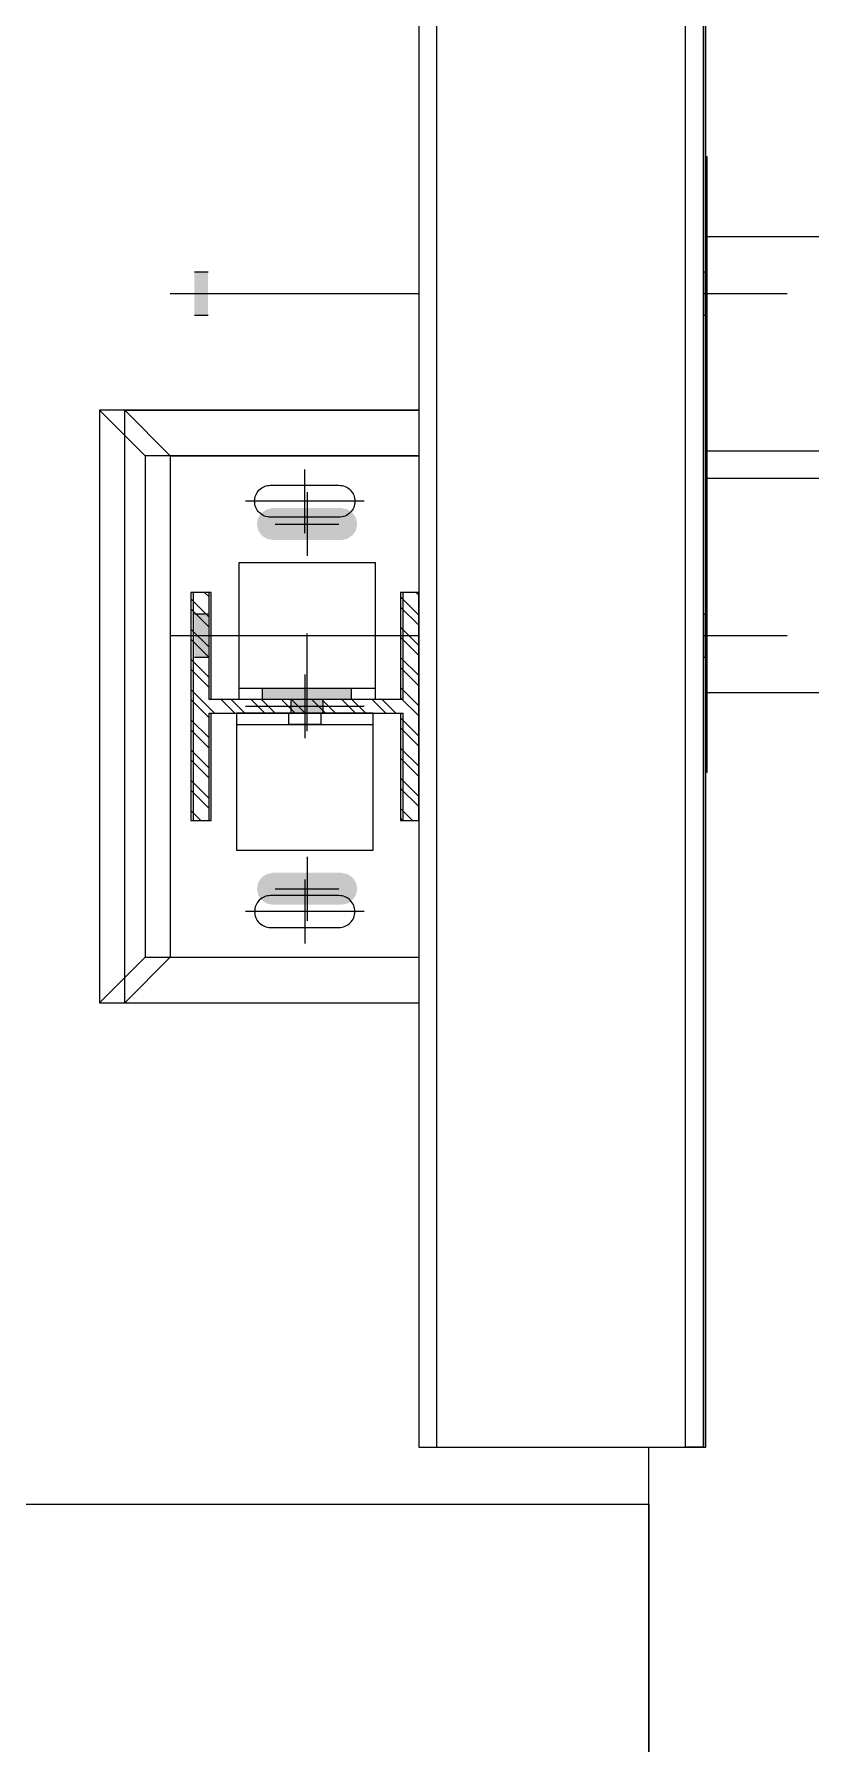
# Model space of a CAD drawing. Header units: millimetres. Extents: x -220592 to 404889, y -217665 to 38245.
# Drawn here: x 36305 to 36649, y -33121 to -32371 of the extents above; entities that cross this region are included whole.
import ezdxf

# ---------------------------------------------------------------- set-up
doc = ezdxf.new("R2010")
doc.units = ezdxf.units.MM
doc.set_wipeout_variables(frame=1)
doc.linetypes.add('XKITLINE00', pattern=[0])
doc.linetypes.add('XKITLINE02', pattern=[4, 2, -2])
for name, color, linetype in [('000 - 0_HIDE_OBJ_FRAMING_DEF_SUB_1', 7, 'Continuous'), ('000 - STRUCTURE_STEEL_ACCESORIES_HATCH_', 7, 'Continuous'), ('000 - STRUCTURE_STEEL_ACCESORIES_HIDDEN_', 7, 'Continuous'), ('000 - STRUCTURE_STEEL_ACCESORIES_MAIN_COLOR_1', 7, 'Continuous'), ('000 - STRUCTURE_STEEL_FRAMING_CUT_COLOR_4', 7, 'Continuous'), ('000 - STRUCTURE_STEEL_FRAMING_DEF_SUB', 7, 'Continuous'), ('000 - STRUCTURE_STEEL_FRAMING_HIDDEN_', 7, 'Continuous'), ('000 - STRUCTURE_STEEL_FRAMING_SUB_COLOR_1', 7, 'Continuous'), ('000 - STRUCTURE_STEEL_FRAMING_SUB_COLOR_2', 7, 'Continuous'), ('000 - STRUCTURE_STEEL_FRAMING_WIPEOUT_', 7, 'Continuous')]:
    doc.layers.add(name, color=color, linetype=linetype)

# ---------------------------------------------------------------- blocks, each defined once
blk = doc.blocks.new('*A13471')
at = {"layer": '000 - 0_HIDE_OBJ_FRAMING_DEF_SUB_1', "color": 7, "linetype": 'XKITLINE00', "lineweight": 0}
blk.add_line((-83.06325, 182.190805), (-83.063246, 184.940805), dxfattribs=at)
blk = doc.blocks.new('*A13472')
at = {"layer": '000 - 0_HIDE_OBJ_FRAMING_DEF_SUB_1', "color": 7, "linetype": 'XKITLINE00', "lineweight": 0}
blk.add_line((-83.063349, 184.690405), (-83.063349, 184.940805), dxfattribs=at)
blk = doc.blocks.new('*A13477')
at = {"layer": '000 - 0_HIDE_OBJ_FRAMING_DEF_SUB_1', "color": 7, "linetype": 'XKITLINE00', "lineweight": 0}
for p, q in [((-83.983213, 184.940805), (-83.983213, 212.190805)), ((-82.893213, 184.940805), (-82.893213, 212.190805)), ((-82.813213, 184.940805), (-82.813213, 212.190805)), ((-84.063213, 188.690805), (-84.063213, 208.690805)), ((-84.063213, 184.940805), (-84.063213, 187.690805)), ((-84.063213, 184.940805), (-82.813213, 184.940805))]:
    blk.add_line(p, q, dxfattribs=at)
blk = doc.blocks.new('*A13622')
at = {"layer": '000 - 0_HIDE_OBJ_FRAMING_DEF_SUB_1', "color": 7, "linetype": 'XKITLINE00', "lineweight": 0}
for p, q in [((-82.807633, 190.602071), (-82.813213, 190.602071)), ((-82.807633, 187.902071), (-82.807633, 190.602071)), ((-82.813213, 187.902071), (-82.807633, 187.902071))]:
    blk.add_line(p, q, dxfattribs=at)
blk = doc.blocks.new('*A13623')
at = {"layer": '000 - 0_HIDE_OBJ_FRAMING_DEF_SUB_1', "color": 7, "linetype": 'XKITLINE00', "lineweight": 0}
for p, q in [((-82.807633, 189.312111), (-82.318045, 189.312111)), ((-82.807633, 189.192111), (-82.318045, 189.192111))]:
    blk.add_line(p, q, dxfattribs=at)
blk = doc.blocks.new('*A13625')
at = {"layer": '000 - 0_HIDE_OBJ_FRAMING_DEF_SUB_1'}
for points in [[(-85.0576, 190.0971), (-84.9976, 190.0971), (-84.9976, 189.9071), (-85.0576, 189.9071)], [(-85.0576, 190.0971), (-84.9976, 190.0971), (-84.9976, 189.9071), (-85.0576, 189.9071)], [(-83.0576, 190.0971), (-82.8076, 190.0971), (-82.8076, 189.9071), (-83.0576, 189.9071)], [(-83.0576, 190.0971), (-82.8076, 190.0971), (-82.8076, 189.9071), (-83.0576, 189.9071)], [(-85.0576, 188.5971), (-84.9976, 188.5971), (-84.9976, 188.4071), (-85.0576, 188.4071)], [(-85.0576, 188.5971), (-84.9976, 188.5971), (-84.9976, 188.4071), (-85.0576, 188.4071)], [(-83.0576, 188.5971), (-82.8076, 188.5971), (-82.8076, 188.4071), (-83.0576, 188.4071)], [(-83.0576, 188.5971), (-82.8076, 188.5971), (-82.8076, 188.4071), (-83.0576, 188.4071)]]:
    blk.add_hatch(color=7, dxfattribs=at).paths.add_polyline_path(points, flags=17)
at = {"layer": '000 - 0_HIDE_OBJ_FRAMING_DEF_SUB_1', "color": 7, "linetype": 'XKITLINE00', "lineweight": 0}
for p, q in [((-85.0576, 190.0971), (-84.9976, 190.0971)), ((-85.0576, 190.0971), (-84.9976, 190.0971)), ((-83.0576, 190.0971), (-82.8076, 190.0971)), ((-83.0576, 190.0971), (-82.8076, 190.0971)), ((-85.1632, 190.0021), (-82.4576, 190.0021)), ((-85.1632, 190.0021), (-82.4576, 190.0021)), ((-85.0576, 189.9071), (-84.9976, 189.9071)), ((-85.0576, 189.9071), (-84.9976, 189.9071)), ((-83.0576, 189.9071), (-82.8076, 189.9071)), ((-83.0576, 189.9071), (-82.8076, 189.9071)), ((-85.0576, 188.5971), (-84.9976, 188.5971)), ((-85.0576, 188.5971), (-84.9976, 188.5971)), ((-83.0576, 188.5971), (-82.8076, 188.5971)), ((-83.0576, 188.5971), (-82.8076, 188.5971)), ((-85.1632, 188.5021), (-82.4576, 188.5021)), ((-85.1632, 188.5021), (-82.4576, 188.5021)), ((-85.0576, 188.4071), (-84.9976, 188.4071)), ((-85.0576, 188.4071), (-84.9976, 188.4071)), ((-83.0576, 188.4071), (-82.8076, 188.4071)), ((-83.0576, 188.4071), (-82.8076, 188.4071))]:
    blk.add_line(p, q, dxfattribs=at)
blk = doc.blocks.new('*A13632')
at = {"layer": '000 - 0_HIDE_OBJ_FRAMING_DEF_SUB_1', "color": 7, "linetype": 'XKITLINE00', "lineweight": 0}
for p, q in [((-84.863213, 188.820805), (-84.863213, 188.220805)), ((-84.263213, 188.820805), (-84.863213, 188.820805)), ((-84.263213, 188.220805), (-84.263213, 188.820805)), ((-84.863213, 188.270805), (-84.263213, 188.270805))]:
    blk.add_line(p, q, dxfattribs=at)
blk = doc.blocks.new('*A13633')
at = {"layer": '000 - 0_HIDE_OBJ_FRAMING_DEF_SUB_1', "color": 7, "linetype": 'XKITLINE00', "lineweight": 0}
for p, q in [((-85.363213, 189.490805), (-85.163213, 189.290805)), ((-85.363213, 186.890805), (-85.363213, 189.490805)), ((-85.363213, 189.490805), (-84.063213, 189.490805)), ((-85.163213, 187.090805), (-85.363213, 186.890805)), ((-85.363213, 186.890805), (-84.063213, 186.890805))]:
    blk.add_line(p, q, dxfattribs=at)
blk = doc.blocks.new('*A13634')
at = {"layer": '000 - 0_HIDE_OBJ_FRAMING_DEF_SUB_1', "color": 7, "linetype": 'XKITLINE00', "lineweight": 0}
for p, q in [((-85.163213, 189.290805), (-85.163213, 187.090805)), ((-85.163213, 189.290805), (-84.063213, 189.290805)), ((-85.163213, 187.090805), (-84.063213, 187.090805))]:
    blk.add_line(p, q, dxfattribs=at)
blk = doc.blocks.new('*A13635')
at = {"layer": '000 - 0_HIDE_OBJ_FRAMING_DEF_SUB_1'}
for points in [[(-84.7582, 188.2208), (-84.7582, 188.2708), (-84.3682, 188.2708), (-84.3682, 188.2208)], [(-84.6332, 188.1608), (-84.6332, 188.2208), (-84.4932, 188.2208), (-84.4932, 188.1608)]]:
    blk.add_hatch(color=7, dxfattribs=at).paths.add_polyline_path(points, flags=17)
at = {"layer": '000 - 0_HIDE_OBJ_FRAMING_DEF_SUB_1', "color": 7, "linetype": 'XKITLINE00', "lineweight": 0}
for p, q in [((-84.5632, 188.0816), (-84.5632, 188.5108)), ((-84.7582, 188.2208), (-84.7582, 188.2708)), ((-84.3682, 188.2208), (-84.3682, 188.2708)), ((-84.6332, 188.1608), (-84.6332, 188.2208)), ((-84.4932, 188.1608), (-84.4932, 188.2208))]:
    blk.add_line(p, q, dxfattribs=at)
blk = doc.blocks.new('*A13636')
at = {"layer": '000 - 0_HIDE_OBJ_FRAMING_DEF_SUB_1'}
for points in [[(-83.4564, 188.5605), (-83.4496, 188.5595), (-83.4429, 188.5578), (-83.4364, 188.5555), (-83.4302, 188.5525), (-83.4243, 188.549), (-83.4188, 188.5449), (-83.4137, 188.5403), (-83.4091, 188.5352), (-83.405, 188.5297), (-83.4015, 188.5238), (-83.3985, 188.5176), (-83.3962, 188.5111), (-83.3946, 188.5045), (-83.3936, 188.4977), (-83.3932, 188.4908), (-83.3936, 188.4839), (-83.3946, 188.4771), (-83.3962, 188.4705), (-83.3985, 188.464), (-83.4015, 188.4578), (-83.405, 188.4519), (-83.4091, 188.4464), (-83.4137, 188.4413), (-83.4188, 188.4367), (-83.4243, 188.4326), (-83.4302, 188.4291), (-83.4364, 188.4261), (-83.4429, 188.4238), (-83.4496, 188.4221), (-83.4564, 188.4211), (-83.4632, 188.4208), (-83.4701, 188.4211), (-83.4769, 188.4221), (-83.4835, 188.4238), (-83.49, 188.4261), (-83.4962, 188.4291), (-83.5021, 188.4326), (-83.5076, 188.4367), (-83.5127, 188.4413), (-83.5173, 188.4464), (-83.5214, 188.4519), (-83.5249, 188.4578), (-83.5279, 188.464), (-83.5302, 188.4705), (-83.5319, 188.4771), (-83.5329, 188.4839), (-83.5332, 188.4908), (-83.5329, 188.4977), (-83.5319, 188.5045), (-83.5302, 188.5111), (-83.5279, 188.5176), (-83.5249, 188.5238), (-83.5214, 188.5297), (-83.5173, 188.5352), (-83.5127, 188.5403), (-83.5076, 188.5449), (-83.5021, 188.549), (-83.4962, 188.5525), (-83.49, 188.5555), (-83.4835, 188.5578), (-83.4769, 188.5595), (-83.4701, 188.5605), (-83.4632, 188.5608)], [(-83.4564, 187.9605), (-83.4496, 187.9595), (-83.4429, 187.9578), (-83.4364, 187.9555), (-83.4302, 187.9525), (-83.4243, 187.949), (-83.4188, 187.9449), (-83.4137, 187.9403), (-83.4091, 187.9352), (-83.405, 187.9297), (-83.4015, 187.9238), (-83.3985, 187.9176), (-83.3962, 187.9111), (-83.3946, 187.9045), (-83.3936, 187.8977), (-83.3932, 187.8908), (-83.3936, 187.8839), (-83.3946, 187.8771), (-83.3962, 187.8705), (-83.3985, 187.864), (-83.4015, 187.8578), (-83.405, 187.8519), (-83.4091, 187.8464), (-83.4137, 187.8413), (-83.4188, 187.8367), (-83.4243, 187.8326), (-83.4302, 187.8291), (-83.4364, 187.8261), (-83.4429, 187.8238), (-83.4496, 187.8221), (-83.4564, 187.8211), (-83.4632, 187.8208), (-83.4701, 187.8211), (-83.4769, 187.8221), (-83.4835, 187.8238), (-83.49, 187.8261), (-83.4962, 187.8291), (-83.5021, 187.8326), (-83.5076, 187.8367), (-83.5127, 187.8413), (-83.5173, 187.8464), (-83.5214, 187.8519), (-83.5249, 187.8578), (-83.5279, 187.864), (-83.5302, 187.8705), (-83.5319, 187.8771), (-83.5329, 187.8839), (-83.5332, 187.8908), (-83.5329, 187.8977), (-83.5319, 187.9045), (-83.5302, 187.9111), (-83.5279, 187.9176), (-83.5249, 187.9238), (-83.5214, 187.9297), (-83.5173, 187.9352), (-83.5127, 187.9403), (-83.5076, 187.9449), (-83.5021, 187.949), (-83.4962, 187.9525), (-83.49, 187.9555), (-83.4835, 187.9578), (-83.4769, 187.9595), (-83.4701, 187.9605), (-83.4632, 187.9608)]]:
    blk.add_hatch(color=7, dxfattribs=at).paths.add_polyline_path(points, flags=17)
at = {"layer": '000 - 0_HIDE_OBJ_FRAMING_DEF_SUB_1', "color": 7, "linetype": 'XKITLINE00', "lineweight": 0}
for p, q in [((-83.4632, 188.6308), (-83.4632, 188.3508)), ((-83.6032, 188.4908), (-83.3232, 188.4908)), ((-83.4632, 188.0308), (-83.4632, 187.7508)), ((-83.6032, 187.8908), (-83.3232, 187.8908))]:
    blk.add_line(p, q, dxfattribs=at)
blk = doc.blocks.new('*A13637')
at = {"layer": '000 - 0_HIDE_OBJ_FRAMING_DEF_SUB_1'}
for points in [[(-84.3485, 189.0176), (-84.3432, 188.9908), (-84.3485, 188.964), (-84.3637, 188.9413), (-84.3864, 188.9261), (-84.4132, 188.9208), (-84.7132, 188.9208), (-84.74, 188.9261), (-84.7627, 188.9413), (-84.7779, 188.964), (-84.7832, 188.9908), (-84.7779, 189.0176), (-84.7627, 189.0403), (-84.74, 189.0555), (-84.7132, 189.0608), (-84.4132, 189.0608), (-84.3864, 189.0555), (-84.3637, 189.0403)], [(-84.3485, 187.4176), (-84.3432, 187.3908), (-84.3485, 187.364), (-84.3637, 187.3413), (-84.3864, 187.3261), (-84.4132, 187.3208), (-84.7132, 187.3208), (-84.74, 187.3261), (-84.7627, 187.3413), (-84.7779, 187.364), (-84.7832, 187.3908), (-84.7779, 187.4176), (-84.7627, 187.4403), (-84.74, 187.4555), (-84.7132, 187.4608), (-84.4132, 187.4608), (-84.3864, 187.4555), (-84.3637, 187.4403)]]:
    blk.add_hatch(color=7, dxfattribs=at).paths.add_polyline_path(points, flags=17)
at = {"layer": '000 - 0_HIDE_OBJ_FRAMING_DEF_SUB_1', "color": 7, "linetype": 'XKITLINE00', "lineweight": 0}
for p, q in [((-84.5632, 189.1308), (-84.5632, 188.8508)), ((-84.7032, 188.9908), (-84.4232, 188.9908)), ((-84.5632, 187.5308), (-84.5632, 187.2508)), ((-84.7032, 187.3908), (-84.4232, 187.3908))]:
    blk.add_line(p, q, dxfattribs=at)
blk = doc.blocks.new('*A13638')
at = {"layer": '000 - 0_HIDE_OBJ_FRAMING_DEF_SUB_1', "color": 7, "linetype": 'XKITLINE00', "lineweight": 0}
for p, q in [((-82.807633, 190.252111), (-82.318045, 190.252111)), ((-82.807633, 188.252111), (-82.318045, 188.252111))]:
    blk.add_line(p, q, dxfattribs=at)
blk = doc.blocks.new('*A13647')
at = {"layer": '000 - 0_HIDE_OBJ_FRAMING_DEF_SUB_1', "color": 7, "linetype": 'XKITLINE00', "lineweight": 0}
for p, q in [((-84.983213, 188.690805), (-85.063213, 188.690805)), ((-85.063213, 188.690805), (-85.063213, 187.690805)), ((-84.983213, 188.220805), (-84.983213, 188.690805)), ((-84.063213, 188.690805), (-84.143213, 188.690805)), ((-84.143213, 188.690805), (-84.143213, 188.220805)), ((-84.063213, 187.690805), (-84.063213, 188.690805)), ((-84.143213, 188.220805), (-84.983213, 188.220805)), ((-84.983213, 187.690805), (-84.983213, 188.160805)), ((-84.983213, 188.160805), (-84.143213, 188.160805)), ((-84.143213, 188.160805), (-84.143213, 187.690805)), ((-85.063213, 187.690805), (-84.983213, 187.690805)), ((-84.143213, 187.690805), (-84.063213, 187.690805))]:
    blk.add_line(p, q, dxfattribs=at)
blk = doc.blocks.new('*A14599')
at = {"layer": '000 - 0_HIDE_OBJ_FRAMING_DEF_SUB_1', "color": 7, "linetype": 'XKITLINE00', "lineweight": 0}
for p, q in [((-87.063349, 184.690405), (-83.063349, 184.690405)), ((-87.063349, 182.690405), (-87.063349, 184.690405)), ((-83.063349, 184.690405), (-83.063349, 182.690405)), ((-83.063349, 182.690405), (-87.063349, 182.690405))]:
    blk.add_line(p, q, dxfattribs=at)
blk = doc.blocks.new('W-1-PP18-ST_20260402-011103_LOWER_PL')
at = {"layer": '000 - 0_HIDE_OBJ_FRAMING_DEF_SUB_1', "color": 7, "lineweight": 0, "xscale": 100, "yscale": 100, "zscale": 100}
for name in ['*A13471', '*A13472', '*A13477', '*A13622', '*A13638', '*A13625', '*A13633', '*A13634', '*A13623', '*A13637', '*A13632', '*A13647', '*A13636', '*A13635', '*A14599']:
    blk.add_blockref(name, (17759.3349, -35779.0805), dxfattribs=at)
blk = doc.blocks.new('000_ASPG_TYP_FILES_STRUCTURE_STEEL_BK')
at = {"layer": '000 - STRUCTURE_STEEL_ACCESORIES_HIDDEN_', "color": 7}
blk.add_lwpolyline([(0, 7), (5, 7), (5, -7), (0, -7)], close=True, dxfattribs=at)
at = {"layer": '000 - STRUCTURE_STEEL_ACCESORIES_MAIN_COLOR_1', "color": 7}
for points in [[(0, -30), (60, -30), (60, 30), (0, 30)], [(0, -30), (5, -30), (5, 30), (0, 30)]]:
    blk.add_lwpolyline(points, close=True, dxfattribs=at)
blk = doc.blocks.new('000_CKST_FAMELINE_STEEL_STRUCTURE-COLUMN_TOP_VIEW')
at = {"layer": '000 - STRUCTURE_STEEL_FRAMING_DEF_SUB', "color": 7, "linetype": 'XKITLINE00', "lineweight": 0}
for p, q in [((0, 76), (0, 104)), ((26, 90), (-26, 90)), ((0, 14), (0, -14)), ((26, 0), (-26, 0)), ((0, -76), (0, -104)), ((26, -90), (-26, -90))]:
    blk.add_line(p, q, dxfattribs=at)
at = {"layer": '000 - STRUCTURE_STEEL_FRAMING_SUB_COLOR_2', "color": 7}
for p, q in [((-70, 110), (-90, 130)), ((70, 110), (90, 130)), ((-70, -110), (-90, -130)), ((70, -110), (90, -130))]:
    blk.add_line(p, q, dxfattribs=at)
for points in [[(90, 130), (-90, 130), (-90, -130), (90, -130)], [(70, 110), (-70, 110), (-70, -110), (70, -110)]]:
    blk.add_lwpolyline(points, close=True, dxfattribs=at)
for points in [[(15, 83), (-15, 83, -0.414214), (-22, 90, -0.414214), (-15, 97), (15, 97, -0.414214), (22, 90), (22, 90, -0.414214)], [(15, -83), (-15, -83, 0.414214), (-22, -90, 0.414214), (-15, -97), (15, -97, 0.414214), (22, -90), (22, -90, 0.414214)]]:
    blk.add_lwpolyline(points, format="xyb", close=True, dxfattribs=at)
at = {"color": 7, "rotation": 270}
blk.add_blockref('000_ASPG_TYP_FILES_STRUCTURE_STEEL_BK', (0, -3), dxfattribs=at)
at = {"color": 7}
blk.add_wipeout([(50, 50), (50, -50), (170, -50), (170, 50)], dxfattribs=at).dxf.layer = '000 - STRUCTURE_STEEL_FRAMING_WIPEOUT_'
at = {"layer": '000 - STRUCTURE_STEEL_ACCESORIES_HATCH_'}
h = blk.add_hatch(dxfattribs=at)
h.set_pattern_fill('ANSI32', scale=25, angle=270)
h.set_pattern_definition([(315, (1524.514, 2469.062), (6.629126, 6.629126), []), (315, (1524.514, 2464.642), (6.629126, 6.629126), [])])
h.paths.add_polyline_path([(-50, -50), (-42, -50), (-42, -3), (42, -3), (42, -50), (50, -50), (50, 50), (42, 50), (42, 3), (-42, 3), (-42, 50), (-50, 50)])
at = {"layer": '000 - STRUCTURE_STEEL_FRAMING_CUT_COLOR_4', "color": 7, "lineweight": 0}
blk.add_lwpolyline([(-50, -50), (-42, -50), (-42, -3), (42, -3), (42, -50), (50, -50), (50, 50), (42, 50), (42, 3), (-42, 3), (-42, 50), (-50, 50)], close=True, dxfattribs=at)
at = {"layer": '000 - STRUCTURE_STEEL_FRAMING_DEF_SUB', "color": 7, "linetype": 'XKITLINE00', "lineweight": 0}
for p, q in [((110, 44), (110, 16)), ((96, 30), (124, 30)), ((110, -16), (110, -44)), ((96, -30), (124, -30))]:
    blk.add_line(p, q, dxfattribs=at)
at = {"layer": '000 - STRUCTURE_STEEL_FRAMING_HIDDEN_', "color": 7, "linetype": 'XKITLINE02', "ltscale": 4}
for p, q in [((56, -50), (56, 50)), ((50, 3), (170, 3)), ((50, -3), (170, -3))]:
    blk.add_line(p, q, dxfattribs=at)
at = {"layer": '000 - STRUCTURE_STEEL_FRAMING_SUB_COLOR_2', "color": 7}
for p, q in [((50, 3), (50, -3)), ((170, 3), (170, -3))]:
    blk.add_line(p, q, dxfattribs=at)
blk.add_lwpolyline([(50, 50), (50, -50), (170, -50), (170, 50)], close=True, dxfattribs=at)
for centre in [(110, 30), (110, -30)]:
    blk.add_circle(centre, 7, dxfattribs=at)
blk = doc.blocks.new('*U17515')
at = {"color": 7}
blk.add_wipeout([(0, 0), (0, 125), (2725, 125), (2725, 0)], dxfattribs=at).dxf.layer = '000 - STRUCTURE_STEEL_FRAMING_WIPEOUT_'
at = {"layer": '000 - STRUCTURE_STEEL_FRAMING_SUB_COLOR_1', "color": 7}
for points in [[(0, 125), (0, 117), (2725, 117), (2725, 125)], [(0, 0), (0, 8), (2725, 8), (2725, 0)]]:
    blk.add_lwpolyline(points, close=True, dxfattribs=at)
at = {"layer": '000 - STRUCTURE_STEEL_FRAMING_SUB_COLOR_2', "color": 7}
blk.add_lwpolyline([(0, 0), (0, 125), (2725, 125), (2725, 0)], close=True, dxfattribs=at)
blk = doc.blocks.new('W-1-PP18-ST_20260402-014810LOPL_MAIN_ST')
at = {"color": 7}
blk.add_blockref('000_CKST_FAMELINE_STEEL_STRUCTURE-COLUMN_TOP_VIEW', (9302, -16960), dxfattribs=at)
at = {"color": 7, "xscale": -1, "rotation": 270}
blk.add_blockref('*U17515', (9352, -17285), dxfattribs=at)

msp = doc.modelspace()

# ---------------------------------------------------------------- block references
at = {"layer": 'Defpoints', "color": 7}
msp.add_blockref('W-1-PP18-ST_20260402-011103_LOWER_PL', (27121.4984, -15705.7702), dxfattribs=at)

# ---------------------------------------------------------------- next in the draw order: block references
msp.add_blockref('W-1-PP18-ST_20260402-014810LOPL_MAIN_ST', (27121.4984, -15705.7702), dxfattribs=at)

doc.saveas('drawing.dxf')
